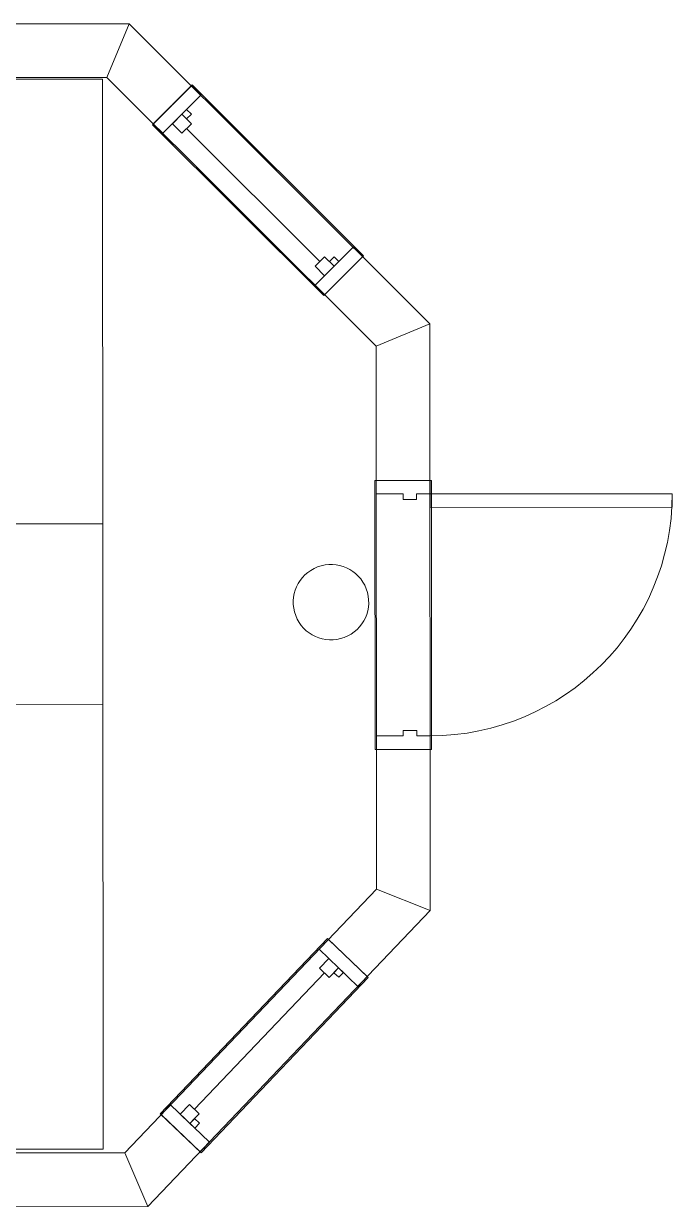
# Model space of a CAD drawing. Header units: metres. Extents: x 6917732 to 8046551, y 3602874 to 4094271.
# Drawn here: x 7136457 to 7138988, y 3833443 to 3838065 of the extents above; entities that cross this region are included whole.
import ezdxf

# ---------------------------------------------------------------- set-up
doc = ezdxf.new("R2010")
doc.units = ezdxf.units.M
doc.header["$LTSCALE"] = 0.5
doc.header["$MEASUREMENT"] = 0
doc.linetypes.add('03000 - Plant Layout 1$0$CENTER2', pattern=[1.125, 0.75, -0.125, 0.125, -0.125])
doc.linetypes.add('HIDDEN2', pattern=[4.762499999999999, 3.175, -1.5875])
doc.layers.add('CI-CEN', color=1, linetype='03000 - Plant Layout 1$0$CENTER2')
doc.layers.add('RD-TXT', color=7, linetype='CONTINUOUS')
doc.layers.add('CI-PED-FOOTPATH', color=44, linetype='CONTINUOUS', lineweight=0)
doc.layers.get('CI-CEN').off()

# ---------------------------------------------------------------- blocks, each defined once
blk = doc.blocks.new('sdsxdc')
at = {"layer": 'CI-PED-FOOTPATH', "color": 15, "lineweight": 0, "extrusion": (0.007640920335774551, -0.02019141982640698, 0.9997669342910958)}
for p, q in [((7132576.668116052, 3838061.760803693, 239.901728260812), (7136868.770046929, 3838064.636285899, 207.1565476236088)), ((7136868.770046929, 3838064.636285899, 207.1565476236088), (7138042.206325429, 3836892.795605254, 174.521681279671)), ((7132663.747627528, 3837851.888663542, 234.9976011752055), (7136781.9071152, 3837854.647613478, 203.5794572243463)), ((7136781.9071152, 3837854.647613478, 203.5794572243463), (7137832.284077886, 3836805.69891687, 174.3670386072642)), ((7137111.156278967, 3837822.579642229, 200.4154553025598), (7136962.763689334, 3837674.036961935, 198.5495887688915)), ((7137612.593849081, 3837136.365477849, 182.7242492786689), (7137092.683777818, 3837655.568593362, 197.1836587880026)), ((7137779.612084595, 3837155.032779351, 181.8247859340578), (7137631.219495176, 3837006.490099056, 179.9589193987273)), ((7138042.206325429, 3836892.795605254, 174.521681279671), (7138043.388225439, 3834601.570318478, 128.2387718345685)), ((7137832.284077886, 3836805.69891687, 174.3670386072642), (7137833.377717105, 3834685.575544921, 131.5403996893968)), ((7137832.554802841, 3836280.872901318, 163.7655167524211), (7138042.521905567, 3836281.013568219, 162.1636417696903)), ((7137832.554802841, 3836280.872901318, 163.7655167524211), (7138042.521905567, 3836281.013568219, 162.1636417696903)), ((7137832.581875341, 3836228.39029988, 162.7053645693088), (7137832.554802841, 3836280.872901318, 163.7655167524211)), ((7138042.521905567, 3836281.013568219, 162.1636417696903), (7138042.548978063, 3836228.530966781, 161.1034895865623)), ((7137937.565426595, 3836228.460633331, 161.9044270787692), (7137832.581875341, 3836228.39029988, 162.7053645693088)), ((7137937.576255593, 3836207.467592649, 161.4803662033822), (7137937.565426595, 3836228.460633331, 161.9044270787692)), ((7138042.548978063, 3836228.530966781, 161.1034895865623), (7137990.057202223, 3836228.495800056, 161.5039583334832)), ((7137990.057202223, 3836228.495800056, 161.5039583334832), (7137990.068031219, 3836207.502759374, 161.0798974580939)), ((7137990.068031219, 3836207.502759374, 161.0798974580939), (7137937.576255593, 3836207.467592649, 161.4803662033822)), ((7137990.533678153, 3835304.802012618, 142.8452798675492), (7137938.041902523, 3835304.766845891, 143.2457486128031)), ((7137938.041902523, 3835304.766845891, 143.2457486128031), (7137938.052731522, 3835283.773805212, 142.8216877374358)), ((7137990.544507152, 3835283.808971934, 142.421218992077), (7137990.533678153, 3835304.802012618, 142.8452798675492)), ((7137938.052731522, 3835283.773805212, 142.8216877374358), (7137833.069180269, 3835283.703471762, 143.6226252279869)), ((7137833.069180269, 3835283.703471762, 143.6226252279869), (7137833.096252763, 3835231.220870218, 142.5624730427398)), ((7138043.036282991, 3835283.84413866, 142.0207502452043), (7137990.544507152, 3835283.808971934, 142.421218992077)), ((7138043.063355487, 3835231.361537117, 140.9605980599651), (7138043.036282991, 3835283.84413866, 142.0207502452043)), ((7137833.096252763, 3835231.220870218, 142.5624730427398), (7138043.063355487, 3835231.361537117, 140.9605980599651)), ((7137833.096252763, 3835231.220870218, 142.5624730427398), (7138043.063355487, 3835231.361537117, 140.9605980599651)), ((7136851.093490977, 3833656.084389221, 118.2559709312162), (7137833.377717105, 3834685.575544921, 131.5403996893968)), ((7136941.010479176, 3833446.214150245, 113.3301962541369), (7138043.388225439, 3834601.570318478, 128.2387718345685)), ((7137797.56573163, 3834343.934008771, 124.914264205964), (7137645.652502283, 3834488.828571629, 129.0016006565433)), ((7137122.846674767, 3833826.856892073, 119.6279855723233), (7137630.148302085, 3834358.538583259, 126.4887414994817)), ((7137145.32078228, 3833660.343262987, 116.0932922997288), (7136993.407552718, 3833805.237825844, 120.180628751932)), ((7132680.662019638, 3833653.290419811, 150.0729067968816), (7136851.093490977, 3833656.084389221, 118.2559709312162)), ((7132594.7461157, 3833443.302382062, 146.4885913647165), (7136941.010479176, 3833446.214150245, 113.3301962541369))]:
    blk.add_line(p, q, dxfattribs=at)
for points, elevation in [([(8029303.29477903, 1064959.529995549), (8033318.595665295, 1063442.764261158), (8033163.033998547, 1063277.072454277), (8029310.457869893, 1064732.36948595)], -22756.62040679271), ([(8033318.595665295, 1063442.764261158), (8034001.328860305, 1061931.108315036), (8033774.168350568, 1061923.945224102), (8033163.033998547, 1063277.072454277)], -22756.62040679268), ([(8031668.290553619, 1059368.605738636), (8033144.856381195, 1063277.486287343), (8032648.375642568, 1063465.030133611), (8031079.012078879, 1059591.203602113)], -22756.62040679271), ([(8033853.405843854, 1062271.58537974), (8033464.482323753, 1063132.710276027), (8033263.400092505, 1063041.892312753), (8033652.323612604, 1062180.767416466)], -22756.62040679269), ([(8033459.621752233, 1063130.515018795), (8033268.260664029, 1063044.087569987), (8033289.867526349, 1062996.24729795), (8033481.22861435, 1063082.674746834)], -22756.62040679269), ([(8033337.707798253, 1063017.854160207), (8033359.314660571, 1062970.013888167), (8033407.15493267, 1062991.620750351), (8033385.548070352, 1063039.46102239)], -22756.62040679267), ([(8033385.548070352, 1063039.46102239), (8033396.351501491, 1063015.540886321), (8033420.271637563, 1063026.344317466), (8033409.46820642, 1063050.264453534)], -22756.62040679269), ([(8033848.545272128, 1062269.390122583), (8033657.184184128, 1062182.9626737), (8033635.577322009, 1062230.802945663), (8033826.938410047, 1062317.230394646)], -22756.6204067927), ([(8033683.417593906, 1062252.409807922), (8033661.810731788, 1062300.250079884), (8033709.651003689, 1062321.856942143), (8033731.257866008, 1062274.016670105)], -22756.62040679268), ([(8033731.257866008, 1062274.016670105), (8033720.454434866, 1062297.936806173), (8033744.374570897, 1062308.740237217), (8033755.178002078, 1062284.820101246)], -22756.62040679271), ([(8034001.328860305, 1061931.108315036), (8033191.501986897, 1059787.271274947), (8033024.816948302, 1059940.203581334), (8033774.168350568, 1061923.945224102)], -22756.62040679272), ([(8033212.684467648, 1060452.633699327), (8033583.680906726, 1061434.764490423), (8033790.085513716, 1061356.795878812), (8033419.08907464, 1060374.665087715)], -22756.62040679269), ([(8034631.914357314, 1060926.570666489), (8033747.996645512, 1061260.467461586), (8033766.546467496, 1061309.574001235), (8034650.464179303, 1060975.67720613)], -22756.62040679268), ([(8032281.980496627, 1060993.213755678), (8032531.166438184, 1061652.878270303), (8031941.887963447, 1061875.47613378), (8031692.702021891, 1061215.811619153)], -22756.62040679264), ([(8031741.746608398, 1059324.86520331), (8033024.816948302, 1059940.203581334), (8033191.501986897, 1059787.271274947), (8031751.564184951, 1059096.701971341)], -22756.62040679267), ([(8032020.742787492, 1059219.880442651), (8032872.71223443, 1059628.470276975), (8032777.301968146, 1059827.414609155), (8031925.332521216, 1059418.824774831)], -22756.62040679269), ([(8032870.405971865, 1059633.27917117), (8032779.608230911, 1059822.60571488), (8032732.276595008, 1059799.906279692), (8032823.074335922, 1059610.57973588)], -22756.62040679271), ([(8032754.976030154, 1059752.574643681), (8032707.644394249, 1059729.875208495), (8032730.343829433, 1059682.543572585), (8032777.675465342, 1059705.243007774)], -22756.62040679271), ([(8032777.675465342, 1059705.243007774), (8032754.009647389, 1059693.89329018), (8032765.359365082, 1059670.227472187), (8032789.025183036, 1059681.577189781)], -22756.62040679271), ([(8032018.436524934, 1059224.689336847), (8031927.638783776, 1059414.015880632), (8031974.970419724, 1059436.715315925), (8032065.76816084, 1059247.388772036)], -22756.6204067927), ([(8031997.669855113, 1059389.383679938), (8032045.00149102, 1059412.08311513), (8032067.70092621, 1059364.751479219), (8032020.369290302, 1059342.05204403)], -22756.6204067927), ([(8032020.369290302, 1059342.05204403), (8032044.035108255, 1059353.401761623), (8032055.384825751, 1059329.735943708), (8032031.719007757, 1059318.386226015)], -22756.62040679272), ([(8027840.269557605, 1060798.634385687), (8031741.746608398, 1059324.86520331), (8031751.564184951, 1059096.701971341), (8027685.593844153, 1060632.607913302)], -22756.62040679268)]:
    blk.add_lwpolyline(points, close=True, dxfattribs=dict(at, elevation=elevation))
blk.add_circle((8033255.347119182, 1061050.010123749, -22803.55607651587), 147.251983950689, dxfattribs=at)
blk.add_arc((8033766.546467496, 1061309.574001235, -22756.62040679269), 944.8796703406182, 249.3061192155923, 339.3061190517271, dxfattribs=at)
blk = doc.blocks.new('A$C65520D9C')
at = {"layer": 'CI-CEN', "color": 8, "linetype": 'HIDDEN2', "lineweight": 0, "ltscale": 2000}
blk.add_blockref('sdsxdc', (-7494655.575114666, -4067566.219431999, -33.1896701657006), dxfattribs=at)
blk = doc.blocks.new('A$C021B369C')
at = {"layer": 'RD-TXT', "color": 2}
blk.add_blockref('A$C65520D9C', (0, 0), dxfattribs=at)

msp = doc.modelspace()

# ---------------------------------------------------------------- block references
at = {"layer": 'RD-TXT', "color": 2, "lineweight": -3}
msp.add_blockref('A$C021B369C', (7494655.577469633, 4067566.219431999, 32.91900027009051), dxfattribs=at)

doc.saveas('drawing.dxf')
